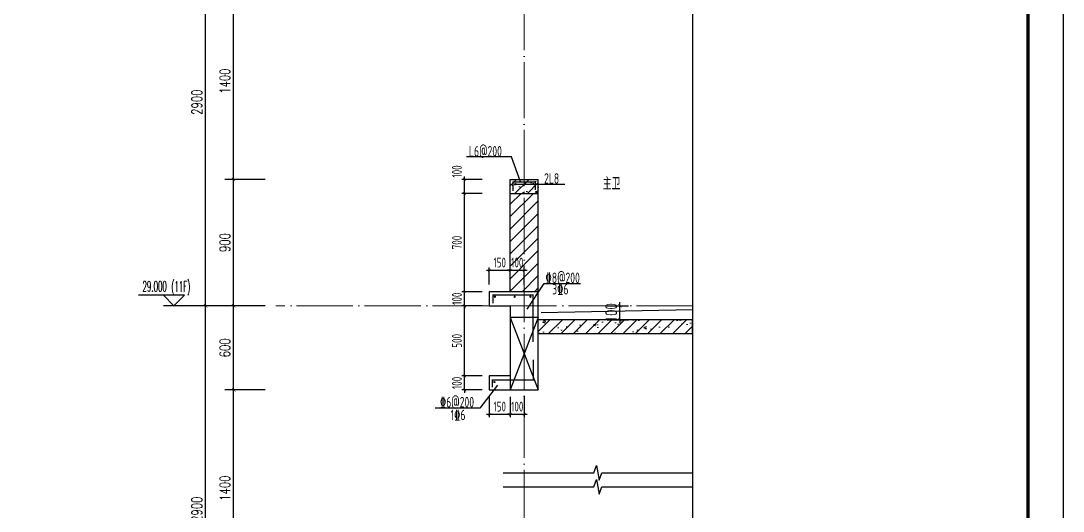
# Model space of a CAD drawing. Extents: x -461650 to 361314, y 245336 to 769729.
# Drawn here: x 284779 to 292204, y 670259 to 673752 of the extents above; entities that cross this region are included whole.
import ezdxf

# ---------------------------------------------------------------- set-up
doc = ezdxf.new("R2010")
doc.units = 0
doc.header["$LTSCALE"] = 1000
doc.linetypes.add('DOTE', pattern=[2.4200000000000004, 2, -0.2, 0.02, -0.2])
doc.layers.get('0').update_dxf_attribs({"linetype": 'CONTINUOUS'})
doc.layers.get('DEFPOINTS').update_dxf_attribs({"linetype": 'CONTINUOUS'})
for name, color, linetype in [('DIM', 2, 'CONTINUOUS'), ('DIM_ELEV', 3, 'CONTINUOUS'), ('DIM_SYMB', 3, 'CONTINUOUS'), ('PUB_DIM', 3, 'CONTINUOUS'), ('PUB_TEXT', 2, 'CONTINUOUS'), ('REIN', 6, 'CONTINUOUS'), ('S-大样-砼线', 7, 'CONTINUOUS'), ('S-引出线', 40, 'CONTINUOUS'), ('TEXT', 2, 'CONTINUOUS'), ('WALL', 5, 'CONTINUOUS'), ('yichutu', 7, 'CONTINUOUS'), ('看线', 251, 'CONTINUOUS')]:
    doc.layers.add(name, color=color, linetype=linetype)
for name, color, linetype, lineweight in [('DOTE', 19, 'DOTE', 9), ('PUB_HATCH', 8, 'CONTINUOUS', 9), ('内粉刷', 37, 'CONTINUOUS', 9), ('图框', 9, 'CONTINUOUS', 18)]:
    doc.layers.add(name, color=color, linetype=linetype, lineweight=lineweight)
doc.styles.add('_TCH_DIM', font='SIMPLEX.shx', dxfattribs={"width": 0.7, "bigfont": 'GBCBIG.shx'})
doc.styles.add('_TCH_DIM_T3', font='SIMPLEX', dxfattribs={"width": 0.7058823529411765, "bigfont": 'GBCBIG'})
doc.styles.add('DIM_FONT_T3', font='SIMPLEX', dxfattribs={"width": 0.7058823529411765, "bigfont": 'GBCBIG'})
doc.styles.add('TSSD_DIMENSION', font='Tssdeng.shx', dxfattribs={"width": 0.7, "bigfont": 'tssdchn.shx'})
doc.styles.add('TSSD_REIN', font='tssdeng.shx', dxfattribs={"width": 0.7, "height": 300, "bigfont": 'tssdchn.shx'})
doc.styles.add('w', font='tssdeng.shx', dxfattribs={"width": 0.8, "bigfont": 'tssdchn.shx'})
doc.dimstyles.new('_TCH_ARCH&&25', dxfattribs={"dimtxt": 74.375, "dimasz": 25, "dimexe": 62.5, "dimexo": 75, "dimgap": 25, "dimtad": 1, "dimdec": 0, "dimzin": 0, "dimdsep": 46, "dimtxsty": '_TCH_DIM_T3', "dimblk": 'ARCHTICK', "dimcen": 0.09, "dimclrt": 7, "dimazin": 0, "dimtfac": 1, "dimtdec": 0, "dimtix": 1, "dimtmove": 2, "dimatfit": 3, "dimldrblk": 'ARCHTICK', "dimfxl": 0, "dimtolj": 1, "dimtzin": 0, "dimarcsym": 0})
doc.dimstyles.new('TSSD_20_20', dxfattribs={"dimtxt": 60, "dimasz": 20, "dimexe": 20, "dimexo": 50, "dimgap": 20, "dimtad": 1, "dimdec": 0, "dimzin": 0, "dimdsep": 46, "dimtxsty": 'TSSD_DIMENSION', "dimblk": 'ARCHTICK', "dimblk1": 'ARCHTICK', "dimblk2": 'ARCHTICK', "dimcen": 0, "dimdle": 20, "dimclrt": 7, "dimadec": 0, "dimazin": 0, "dimtfac": 1, "dimtdec": 0, "dimtix": 1, "dimtmove": 2, "dimatfit": 3, "dimfxl": 0, "dimtolj": 1, "dimtzin": 0, "dimarcsym": 0})
pattern_1 = [(45, (0, 0), (-44.19417382415921, 44.19417382415922), []), (49.99999999999999, (0, 0), (179.3150456501884, -15.68803374564878), [18.75, -206.25]), (355, (0, 0), (-34.68783340325, 188.048033425003), [15, -165]), (100.4514, (14.94292, -1.307335), (144.6273454285054, 172.3598855152384), [15.9350475, -175.285528]), (46.18420000000002, (0, 50), (266.8102621564111, -41.37975358225452), [28.125, -309.3749999999999]), (96.6356, (22.23418625, 46.55167325), (233.6656763871758, 243.5294677251104), [23.902572, -262.92825]), (351.1842, (0, 50), (233.6654862834068, 243.5296502313311), [22.5, -247.5]), (21, (25, 37.5), (149.2267630296154, -100.6547226663347), [18.75, -206.25]), (326.0000000000001, (25, 37.5), (60.82883298039543, 181.2875112617133), [15, -165]), (71.4514, (37.43555825, 29.1120985), (210.0556571453725, 80.6326241774881), [15.9350475, -175.285528]), (37.50000000000001, (0, 0), (3.039963829322667, 83.22346345782788), [0, -163, 0, -167.5, 0, -165.625]), (7.499999999999999, (0, 0), (65.76738436053715, 98.60292797059006), [0, -95.5, 0, -159.25, 0, -63.125]), (327.5, (-55.75, 0), (133.4556090431022, -5.638717933594939), [0, -62.5, 0, -195, 0, -258.75]), (317.5, (-80.75, 0), (145.7965423355966, 25.02624558307943), [0, -81.25, 0, -129.5, 0, -183.75])]

# ---------------------------------------------------------------- blocks, each defined once
blk = doc.blocks.new('GFDDDDRG')
at = {"layer": '图框'}
blk.add_lwpolyline([(923309.7791572664, -107436.9617041193), (923309.7791572663, -159999.4617041193), (893609.7791572664, -159999.4617041193), (893609.7791572665, -107436.9617041193)], close=True, dxfattribs=at)
blk.add_lwpolyline([(923309.7791572664, -107436.9617041193), (923309.7791572663, -159999.4617041193), (893609.7791572664, -159999.4617041193), (893609.7791572665, -107436.9617041193)], close=True, dxfattribs=at)
at = {"layer": '图框', "const_width": 50}
blk.add_lwpolyline([(894109.7791572664, -159499.4617041193), (922809.7791572663, -159499.4617041193), (922809.7791572664, -108686.9617041193), (894109.7791572665, -108686.9617041193)], close=True, dxfattribs=at)
blk = doc.blocks.new('yct-1051-594-26275-14850-25-1002.0')
at = {"layer": 'yichutu', "color": 7}
blk.add_lwpolyline([(0, 0), (0, 14850), (26275, 14850), (26275, 0)], close=True, dxfattribs=at)
blk = doc.blocks.new('_ArchTick')
at = {"color": 0, "linetype": 'ByBlock', "const_width": 0.15}
blk.add_lwpolyline([(-0.5, -0.5), (0.5, 0.5)], dxfattribs=at)
blk = doc.blocks.new('*D2005')
at = {"layer": 'DEFPOINTS', "color": 0}
for p in [(910898.228396084, -114386.082387041), (911064.1882811756, -114386.082387041), (910898.228396084, -114486.0823868571)]:
    blk.add_point(p, dxfattribs=at)
at = {"layer": 'PUB_DIM', "color": 0, "lineweight": -2}
for p, q in [((910973.228396084, -114386.082387041), (911126.6882811756, -114386.082387041)), ((911064.1882811756, -114386.082387041), (911064.1882811756, -114361.082387041)), ((911064.1882811756, -114486.0823868571), (911064.1882811756, -114386.082387041)), ((910973.228396084, -114486.0823868571), (911126.6882811756, -114486.0823868571)), ((911064.1882811756, -114486.0823868571), (911064.1882811756, -114511.0823868571))]:
    blk.add_line(p, q, dxfattribs=at)
at = {"layer": 'PUB_DIM', "color": 0, "lineweight": -2, "xscale": 25, "yscale": 25, "zscale": 25}
for p, rotation in [((911064.1882811756, -114386.082387041), 270), ((911064.1882811756, -114486.0823868571), 90)]:
    blk.add_blockref('_ArchTick', p, dxfattribs=dict(at, rotation=rotation))
at = {"layer": 'PUB_DIM', "color": 7, "insert": (911002.0007811756, -114436.0823869489), "char_height": 74.375, "attachment_point": 5, "rotation": 90, "style": '_TCH_DIM_T3'}
blk.add_mtext('\\A1;100', dxfattribs=at)
blk = doc.blocks.new('*D2006')
at = {"layer": 'DEFPOINTS', "color": 0}
for p in [(909958.4352635219, -113486.0823868667), (910133.0460299711, -113486.0823868667), (910133.0460299711, -113586.0823868667)]:
    blk.add_point(p, dxfattribs=at)
at = {"layer": 'DIM', "color": 0, "lineweight": -2}
for p, q in [((910083.0460299711, -113486.0823868667), (909938.4352635219, -113486.0823868667)), ((909958.4352635219, -113606.0823868667), (909958.4352635219, -113466.0823868667)), ((910083.0460299711, -113586.0823868667), (909938.4352635219, -113586.0823868667))]:
    blk.add_line(p, q, dxfattribs=at)
at = {"layer": 'DIM', "color": 0, "lineweight": -2, "xscale": 20, "yscale": 20, "zscale": 20}
for p, rotation in [((909958.4352635219, -113486.0823868667), 90), ((909958.4352635219, -113586.0823868667), 270)]:
    blk.add_blockref('_ArchTick', p, dxfattribs=dict(at, rotation=rotation))
at = {"layer": 'DIM', "color": 7, "insert": (909903.4352635219, -113429.6336689178), "char_height": 70, "attachment_point": 5, "rotation": 90, "style": 'TSSD_DIMENSION'}
blk.add_mtext('\\A1;100', dxfattribs=at)
blk = doc.blocks.new('*D2007')
at = {"layer": 'DEFPOINTS', "color": 0}
for p in [(909958.4352635219, -114286.0825243752), (910133.0460299711, -114286.0825243752), (910133.0460299711, -114386.0825243908)]:
    blk.add_point(p, dxfattribs=at)
at = {"layer": 'DIM', "color": 0, "lineweight": -2}
for p, q in [((909958.4352635219, -114286.0825243752), (909958.4352635219, -114266.0825243752)), ((910083.0460299711, -114286.0825243752), (909938.4352635219, -114286.0825243752)), ((909958.4352635219, -114386.0825243908), (909958.4352635219, -114286.0825243752)), ((910083.0460299711, -114386.0825243908), (909938.4352635219, -114386.0825243908)), ((909958.4352635219, -114386.0825243908), (909958.4352635219, -114406.0825243908))]:
    blk.add_line(p, q, dxfattribs=at)
at = {"layer": 'DIM', "color": 0, "lineweight": -2, "xscale": 20, "yscale": 20, "zscale": 20}
for p, rotation in [((909958.4352635219, -114286.0825243752), 270), ((909958.4352635219, -114386.0825243908), 90)]:
    blk.add_blockref('_ArchTick', p, dxfattribs=dict(at, rotation=rotation))
at = {"layer": 'DIM', "color": 7, "insert": (909903.4352635219, -114336.0825243829), "char_height": 70, "attachment_point": 5, "rotation": 90, "style": 'TSSD_DIMENSION'}
blk.add_mtext('\\A1;100', dxfattribs=at)
blk = doc.blocks.new('*D2008')
at = {"layer": 'DEFPOINTS', "color": 0}
for p in [(909958.4352635219, -114386.0825243908), (910133.0460299711, -114386.0825243908), (910133.0460299711, -114886.0825243908)]:
    blk.add_point(p, dxfattribs=at)
at = {"layer": 'DIM', "color": 0, "lineweight": -2}
for p, q in [((910083.0460299711, -114386.0825243908), (909938.4352635219, -114386.0825243908)), ((909958.4352635219, -114906.0825243908), (909958.4352635219, -114366.0825243908)), ((910083.0460299711, -114886.0825243908), (909938.4352635219, -114886.0825243908))]:
    blk.add_line(p, q, dxfattribs=at)
at = {"layer": 'DIM', "color": 0, "lineweight": -2, "xscale": 20, "yscale": 20, "zscale": 20}
for p, rotation in [((909958.4352635219, -114386.0825243908), 90), ((909958.4352635219, -114886.0825243908), 270)]:
    blk.add_blockref('_ArchTick', p, dxfattribs=dict(at, rotation=rotation))
at = {"layer": 'DIM', "color": 7, "insert": (909903.4352635219, -114636.0825243907), "char_height": 70, "attachment_point": 5, "rotation": 90, "style": 'TSSD_DIMENSION'}
blk.add_mtext('\\A1;500', dxfattribs=at)
blk = doc.blocks.new('*D2009')
at = {"layer": 'DEFPOINTS', "color": 0}
for p in [(909958.4352635219, -114886.0825243908), (910133.0460299711, -114886.0825243908), (910133.0460299711, -114986.0825243907)]:
    blk.add_point(p, dxfattribs=at)
at = {"layer": 'DIM', "color": 0, "lineweight": -2}
for p, q in [((910083.0460299711, -114886.0825243908), (909938.4352635219, -114886.0825243908)), ((909958.4352635219, -114886.0825243908), (909958.4352635219, -114866.0825243908)), ((909958.4352635219, -114986.0825243907), (909958.4352635219, -114886.0825243908)), ((910083.0460299711, -114986.0825243907), (909938.4352635219, -114986.0825243907)), ((909958.4352635219, -114986.0825243907), (909958.4352635219, -115006.0825243907))]:
    blk.add_line(p, q, dxfattribs=at)
at = {"layer": 'DIM', "color": 0, "lineweight": -2, "xscale": 20, "yscale": 20, "zscale": 20}
for p, rotation in [((909958.4352635219, -114886.0825243908), 270), ((909958.4352635219, -114986.0825243907), 90)]:
    blk.add_blockref('_ArchTick', p, dxfattribs=dict(at, rotation=rotation))
at = {"layer": 'DIM', "color": 7, "insert": (909903.4352635219, -114936.0825243906), "char_height": 70, "attachment_point": 5, "rotation": 90, "style": 'TSSD_DIMENSION'}
blk.add_mtext('\\A1;100', dxfattribs=at)
blk = doc.blocks.new('*D2010')
at = {"layer": 'DEFPOINTS', "color": 0}
for p in [(910133.0460299711, -114986.0825243871), (910283.0460299696, -114986.08252439), (910283.0460299696, -115159.7932143431)]:
    blk.add_point(p, dxfattribs=at)
at = {"layer": 'DIM', "color": 0, "lineweight": -2}
for p, q in [((910133.0460299711, -115036.0825243871), (910133.0460299711, -115179.7932143431)), ((910283.0460299696, -115036.08252439), (910283.0460299696, -115179.7932143431)), ((910113.0460299711, -115159.7932143431), (910303.0460299696, -115159.7932143431))]:
    blk.add_line(p, q, dxfattribs=at)
at = {"layer": 'DIM', "color": 0, "lineweight": -2, "xscale": 20, "yscale": 20, "zscale": 20, "rotation": 180}
blk.add_blockref('_ArchTick', (910133.0460299711, -115159.7932143431), dxfattribs=at)
at = {"layer": 'DIM', "color": 0, "lineweight": -2, "xscale": 20, "yscale": 20, "zscale": 20}
blk.add_blockref('_ArchTick', (910283.0460299696, -115159.7932143431), dxfattribs=at)
at = {"layer": 'DIM', "color": 7, "insert": (910208.0460299703, -115104.7932143431), "char_height": 70, "attachment_point": 5, "style": 'TSSD_DIMENSION'}
blk.add_mtext('\\A1;150', dxfattribs=at)
blk = doc.blocks.new('*D2011')
at = {"layer": 'DEFPOINTS', "color": 0}
for p in [(910283.0460299696, -114986.08252439), (910383.0460232922, -114986.0825243919), (910383.0460232922, -115159.7932143455)]:
    blk.add_point(p, dxfattribs=at)
at = {"layer": 'DIM', "color": 0, "lineweight": -2}
for p, q in [((910283.0460299696, -115036.08252439), (910283.0460299696, -115179.7932143455)), ((910383.0460232922, -115036.0825243919), (910383.0460232922, -115179.7932143455)), ((910283.0460299696, -115159.7932143455), (910263.0460299696, -115159.7932143455)), ((910283.0460299696, -115159.7932143455), (910383.0460232922, -115159.7932143455)), ((910383.0460232922, -115159.7932143455), (910403.0460232922, -115159.7932143455))]:
    blk.add_line(p, q, dxfattribs=at)
at = {"layer": 'DIM', "color": 0, "lineweight": -2, "xscale": 20, "yscale": 20, "zscale": 20}
blk.add_blockref('_ArchTick', (910283.0460299696, -115159.7932143455), dxfattribs=at)
at = {"layer": 'DIM', "color": 0, "lineweight": -2, "xscale": 20, "yscale": 20, "zscale": 20, "rotation": 180}
blk.add_blockref('_ArchTick', (910383.0460232922, -115159.7932143455), dxfattribs=at)
at = {"layer": 'DIM', "color": 7, "insert": (910333.0460266309, -115104.7932143455), "char_height": 70, "attachment_point": 5, "style": 'TSSD_DIMENSION'}
blk.add_mtext('\\A1;100', dxfattribs=at)
blk = doc.blocks.new('*D2012')
at = {"layer": 'DEFPOINTS', "color": 0}
for p in [(910283.0460299663, -114133.7331786214), (910133.0460299368, -114286.0566567279), (910283.0460299663, -114286.0566567308)]:
    blk.add_point(p, dxfattribs=at)
at = {"layer": 'DIM', "color": 0, "lineweight": -2}
for p, q in [((910133.0460299368, -114236.0566567279), (910133.0460299368, -114113.7331786214)), ((910283.0460299663, -114236.0566567308), (910283.0460299663, -114113.7331786214)), ((910113.0460299368, -114133.7331786214), (910303.0460299663, -114133.7331786214))]:
    blk.add_line(p, q, dxfattribs=at)
at = {"layer": 'DIM', "color": 0, "lineweight": -2, "xscale": 20, "yscale": 20, "zscale": 20, "rotation": 180}
blk.add_blockref('_ArchTick', (910133.0460299368, -114133.7331786214), dxfattribs=at)
at = {"layer": 'DIM', "color": 0, "lineweight": -2, "xscale": 20, "yscale": 20, "zscale": 20}
blk.add_blockref('_ArchTick', (910283.0460299663, -114133.7331786214), dxfattribs=at)
at = {"layer": 'DIM', "color": 7, "insert": (910208.0460299515, -114078.7331786214), "char_height": 70, "attachment_point": 5, "style": 'TSSD_DIMENSION'}
blk.add_mtext('\\A1;150', dxfattribs=at)
blk = doc.blocks.new('*D2013')
at = {"layer": 'DEFPOINTS', "color": 0}
for p in [(910383.0460232887, -114133.7331786237), (910283.0460299663, -114286.0566567308), (910383.0460232887, -114286.0566567327)]:
    blk.add_point(p, dxfattribs=at)
at = {"layer": 'DIM', "color": 0, "lineweight": -2}
for p, q in [((910283.0460299663, -114236.0566567308), (910283.0460299663, -114113.7331786237)), ((910383.0460232887, -114236.0566567327), (910383.0460232887, -114113.7331786237)), ((910283.0460299663, -114133.7331786237), (910263.0460299663, -114133.7331786237)), ((910283.0460299663, -114133.7331786237), (910383.0460232887, -114133.7331786237)), ((910383.0460232887, -114133.7331786237), (910403.0460232887, -114133.7331786237))]:
    blk.add_line(p, q, dxfattribs=at)
at = {"layer": 'DIM', "color": 0, "lineweight": -2, "xscale": 20, "yscale": 20, "zscale": 20}
blk.add_blockref('_ArchTick', (910283.0460299663, -114133.7331786237), dxfattribs=at)
at = {"layer": 'DIM', "color": 0, "lineweight": -2, "xscale": 20, "yscale": 20, "zscale": 20, "rotation": 180}
blk.add_blockref('_ArchTick', (910383.0460232887, -114133.7331786237), dxfattribs=at)
at = {"layer": 'DIM', "color": 7, "insert": (910333.0460266275, -114078.7331786237), "char_height": 70, "attachment_point": 5, "style": 'TSSD_DIMENSION'}
blk.add_mtext('\\A1;100', dxfattribs=at)
blk = doc.blocks.new('*D2014')
at = {"layer": 'DEFPOINTS', "color": 0}
for p in [(909958.4352635219, -113586.0823868667), (910133.0460299711, -113586.0823868667), (910133.0460299711, -114286.0825243752)]:
    blk.add_point(p, dxfattribs=at)
at = {"layer": 'DIM', "color": 0, "lineweight": -2}
for p, q in [((910083.0460299711, -113586.0823868667), (909938.4352635219, -113586.0823868667)), ((909958.4352635219, -114306.0825243752), (909958.4352635219, -113566.0823868667)), ((910083.0460299711, -114286.0825243752), (909938.4352635219, -114286.0825243752))]:
    blk.add_line(p, q, dxfattribs=at)
at = {"layer": 'DIM', "color": 0, "lineweight": -2, "xscale": 20, "yscale": 20, "zscale": 20}
for p, rotation in [((909958.4352635219, -113586.0823868667), 90), ((909958.4352635219, -114286.0825243752), 270)]:
    blk.add_blockref('_ArchTick', p, dxfattribs=dict(at, rotation=rotation))
at = {"layer": 'DIM', "color": 7, "insert": (909903.4352635219, -113936.0824556208), "char_height": 70, "attachment_point": 5, "rotation": 90, "style": 'TSSD_DIMENSION'}
blk.add_mtext('\\A1;700', dxfattribs=at)
blk = doc.blocks.new('*D856')
at = {"layer": 'DEFPOINTS', "color": 0}
for p in [(286294.7932658267, 671122.9823090126), (286594.7932658474, 671122.9823090126), (286594.7932658474, 669722.9824465464)]:
    blk.add_point(p, dxfattribs=at)
at = {"layer": 'PUB_DIM', "color": 0, "lineweight": -2}
for p, q in [((286519.7932658474, 671122.9823090126), (286232.2932658267, 671122.9823090126)), ((286294.7932658267, 669722.9824465464), (286294.7932658267, 671122.9823090126)), ((286519.7932658474, 669722.9824465464), (286232.2932658267, 669722.9824465464))]:
    blk.add_line(p, q, dxfattribs=at)
at = {"layer": 'PUB_DIM', "color": 0, "lineweight": -2, "xscale": 25, "yscale": 25, "zscale": 25}
for p, rotation in [((286294.7932658267, 671122.9823090126), 90), ((286294.7932658267, 669722.9824465464), 270)]:
    blk.add_blockref('_ArchTick', p, dxfattribs=dict(at, rotation=rotation))
at = {"layer": 'PUB_DIM', "color": 7, "insert": (286232.6057658265, 670422.9823777797), "char_height": 74.375, "attachment_point": 5, "rotation": 90, "style": '_TCH_DIM_T3'}
blk.add_mtext('\\A1;1400', dxfattribs=at)
blk = doc.blocks.new('*D857')
at = {"layer": 'DEFPOINTS', "color": 0}
for p in [(286294.7932658267, 671722.9823090261), (286594.7932658474, 671722.9823090261), (286594.7932658474, 671122.9823090126)]:
    blk.add_point(p, dxfattribs=at)
at = {"layer": 'PUB_DIM', "color": 0, "lineweight": -2}
for p, q in [((286519.7932658474, 671722.9823090261), (286232.2932658267, 671722.9823090261)), ((286294.7932658267, 671122.9823090126), (286294.7932658267, 671722.9823090261)), ((286519.7932658474, 671122.9823090126), (286232.2932658267, 671122.9823090126))]:
    blk.add_line(p, q, dxfattribs=at)
at = {"layer": 'PUB_DIM', "color": 0, "lineweight": -2, "xscale": 25, "yscale": 25, "zscale": 25}
for p, rotation in [((286294.7932658267, 671722.9823090261), 90), ((286294.7932658267, 671122.9823090126), 270)]:
    blk.add_blockref('_ArchTick', p, dxfattribs=dict(at, rotation=rotation))
at = {"layer": 'PUB_DIM', "color": 7, "insert": (286232.6057658265, 671422.9823090194), "char_height": 74.375, "attachment_point": 5, "rotation": 90, "style": '_TCH_DIM_T3'}
blk.add_mtext('\\A1;600', dxfattribs=at)
blk = doc.blocks.new('*D858')
at = {"layer": 'DEFPOINTS', "color": 0}
for p in [(286294.7932658267, 672622.9824465469), (286594.7932658474, 672622.9824465469), (286594.7932658474, 671722.9823090261)]:
    blk.add_point(p, dxfattribs=at)
at = {"layer": 'PUB_DIM', "color": 0, "lineweight": -2}
for p, q in [((286519.7932658474, 672622.9824465469), (286232.2932658267, 672622.9824465469)), ((286294.7932658267, 671722.9823090261), (286294.7932658267, 672622.9824465469)), ((286519.7932658474, 671722.9823090261), (286232.2932658267, 671722.9823090261))]:
    blk.add_line(p, q, dxfattribs=at)
at = {"layer": 'PUB_DIM', "color": 0, "lineweight": -2, "xscale": 25, "yscale": 25, "zscale": 25}
for p, rotation in [((286294.7932658267, 672622.9824465469), 90), ((286294.7932658267, 671722.9823090261), 270)]:
    blk.add_blockref('_ArchTick', p, dxfattribs=dict(at, rotation=rotation))
at = {"layer": 'PUB_DIM', "color": 7, "insert": (286232.6057658265, 672172.9823777867), "char_height": 74.375, "attachment_point": 5, "rotation": 90, "style": '_TCH_DIM_T3'}
blk.add_mtext('\\A1;900', dxfattribs=at)
blk = doc.blocks.new('*D859')
at = {"layer": 'DEFPOINTS', "color": 0}
for p in [(286294.7932658267, 674022.974174811), (286594.7932658474, 674022.974174811), (286594.7932658474, 672622.9824465469)]:
    blk.add_point(p, dxfattribs=at)
at = {"layer": 'PUB_DIM', "color": 0, "lineweight": -2}
for p, q in [((286519.7932658474, 674022.974174811), (286232.2932658267, 674022.974174811)), ((286294.7932658267, 672622.9824465469), (286294.7932658267, 674022.974174811)), ((286519.7932658474, 672622.9824465469), (286232.2932658267, 672622.9824465469))]:
    blk.add_line(p, q, dxfattribs=at)
at = {"layer": 'PUB_DIM', "color": 0, "lineweight": -2, "xscale": 25, "yscale": 25, "zscale": 25}
for p, rotation in [((286294.7932658267, 674022.974174811), 90), ((286294.7932658267, 672622.9824465469), 270)]:
    blk.add_blockref('_ArchTick', p, dxfattribs=dict(at, rotation=rotation))
at = {"layer": 'PUB_DIM', "color": 7, "insert": (286232.6057658265, 673322.9783106791), "char_height": 74.375, "attachment_point": 5, "rotation": 90, "style": '_TCH_DIM_T3'}
blk.add_mtext('\\A1;1400', dxfattribs=at)
blk = doc.blocks.new('*D866')
at = {"layer": 'DEFPOINTS', "color": 0}
for p in [(286094.7932658222, 671722.982309026), (286594.7932658474, 671722.982309026), (286594.7932658474, 668822.9823090257)]:
    blk.add_point(p, dxfattribs=at)
at = {"layer": 'PUB_DIM', "color": 0, "lineweight": -2}
for p, q in [((286519.7932658474, 671722.982309026), (286032.2932658222, 671722.982309026)), ((286094.7932658222, 668822.9823090257), (286094.7932658222, 671722.982309026)), ((286519.7932658474, 668822.9823090257), (286032.2932658222, 668822.9823090257))]:
    blk.add_line(p, q, dxfattribs=at)
at = {"layer": 'PUB_DIM', "color": 0, "lineweight": -2, "xscale": 25, "yscale": 25, "zscale": 25}
for p, rotation in [((286094.7932658222, 671722.982309026), 90), ((286094.7932658222, 668822.9823090257), 270)]:
    blk.add_blockref('_ArchTick', p, dxfattribs=dict(at, rotation=rotation))
at = {"layer": 'PUB_DIM', "color": 7, "insert": (286032.6057658221, 670272.982309026), "char_height": 74.375, "attachment_point": 5, "rotation": 90, "style": '_TCH_DIM_T3'}
blk.add_mtext('\\A1;2900', dxfattribs=at)
blk = doc.blocks.new('*D867')
at = {"layer": 'DEFPOINTS', "color": 0}
for p in [(286094.7932658222, 674622.982309026), (286594.7932658474, 674622.982309026), (286594.7932658474, 671722.982309026)]:
    blk.add_point(p, dxfattribs=at)
at = {"layer": 'PUB_DIM', "color": 0, "lineweight": -2}
for p, q in [((286519.7932658474, 674622.982309026), (286032.2932658222, 674622.982309026)), ((286094.7932658222, 671722.982309026), (286094.7932658222, 674622.982309026)), ((286519.7932658474, 671722.982309026), (286032.2932658222, 671722.982309026))]:
    blk.add_line(p, q, dxfattribs=at)
at = {"layer": 'PUB_DIM', "color": 0, "lineweight": -2, "xscale": 25, "yscale": 25, "zscale": 25}
for p, rotation in [((286094.7932658222, 674622.982309026), 90), ((286094.7932658222, 671722.982309026), 270)]:
    blk.add_blockref('_ArchTick', p, dxfattribs=dict(at, rotation=rotation))
at = {"layer": 'PUB_DIM', "color": 7, "insert": (286032.6057658221, 673172.9823090261), "char_height": 74.375, "attachment_point": 5, "rotation": 90, "style": '_TCH_DIM_T3'}
blk.add_mtext('\\A1;2900', dxfattribs=at)
blk = doc.blocks.new('20210809.02282059')
at = {"layer": 'REIN', "const_width": 9}
blk.add_lwpolyline([(87484.17413905729, 66580.93723980524), (87484.17413905729, 66644.7473179046), (87644.05902665015, 66644.7473179046), (87644.05902665015, 66586.78243779903)], dxfattribs=at)
at = {"layer": 'REIN', "const_width": 8}
for points in [[(87497.66146427253, 66629.68552062381, 1), (87505.66146427253, 66629.68552062381, 1)], [(87625.09821334062, 66629.68552062381, 1), (87633.09821334062, 66629.68552062381, 1)]]:
    blk.add_lwpolyline(points, format="xyb", close=True, dxfattribs=at)
at = {"layer": 'S-引出线'}
for p, q in [((87474.5888281595, 66823.76058760582), (87154.50981688779, 66823.76058760582)), ((87538.80876634456, 66644.7473179046), (87474.5888281595, 66823.76058760582)), ((87501.66146427253, 66629.68552062381), (87853.2882327484, 66629.68552062381))]:
    blk.add_line(p, q, dxfattribs=at)
at = {"layer": 'TEXT', "style": 'w', "width": 0.7}
for s, p in [('L6@200', (87171.47256206069, 66825.93027499522)), ('2L8', (87706.15828353167, 66632.06966891466))]:
    blk.add_text(s, height=75, rotation=1.867629851175362e-07, dxfattribs=at).set_placement(p)
blk = doc.blocks.new('A$C124E38C7')
at = {"layer": 'REIN'}
for points in [[(411.3491916419007, 827.6198026949423, 9, 9, 0), (411.3491916419007, 885.7864124497282, 9, 9, 0), (697.136046927888, 885.7864124497282, 9, 9, 0), (697.136046927888, 551.0904451996903, 9, 9, 0)], [(407.7055343370885, 227.9407258796855, 9, 9, 0), (407.7055343370885, 280.9011473031132, 9, 9, 0), (700.087186511606, 280.9011473031132, 9, 9, 0), (700.087186511606, 425.2876792717143, 9, 9, 0)]]:
    blk.add_lwpolyline(points, format="xyseb", dxfattribs=at)
at = {"layer": 'REIN', "const_width": 8}
for points in [[(421.8327268124558, 873.5427987211733, 1), (429.8327268124558, 873.5427987211733, 1)], [(562.2868298138492, 873.5427987211733, 1), (570.2868298138492, 873.5427987211733, 1)], [(674.8765359376557, 873.5427987211733, 1), (682.8765359376557, 873.5427987211733, 1)], [(418.3428307138383, 266.0767502083327, 1), (426.3428307138383, 266.0767502083327, 1)]]:
    blk.add_lwpolyline(points, format="xyb", close=True, dxfattribs=at)
at = {"layer": 'S-大样-砼线'}
for p, q in [((534.9131775260903, 724.9081133130239), (734.9131767665967, 209.8477938786382)), ((734.9161242698319, 724.9081133109867), (534.9161258917302, 209.8477938691503))]:
    blk.add_line(p, q, dxfattribs=at)
blk.add_lwpolyline([(734.9131833887659, 724.9081133072614), (534.9131775260903, 724.9081133072614), (534.913177951239, 209.8477938728756), (734.9131838129833, 209.8477938728756)], close=True, dxfattribs=at)
at = {"layer": 'S-引出线'}
for points in [[(655.4759675925598, 786.1005740879918), (777.7402859008871, 968.3219862158294), (1034.716379232705, 968.3219862158294)], [(445.2635719589889, 242.7101313573658), (318.597527531907, 79.6172117459937), (0.007638059556484222, 79.6172117459937)]]:
    blk.add_lwpolyline(points, dxfattribs=at)
at = {"layer": 'TEXT', "style": 'TSSD_REIN', "width": 0.7}
for s, p in [('%%1328@200', (785.8780742259696, 970.9405861510313)), ('3%%1326', (833.783343960531, 890.0683411068167)), ('%%1326@200', (33.9313798728399, 85.49755562626524)), ('1%%1326', (110.1330228815787, -5.766491179412697))]:
    blk.add_text(s, height=75, rotation=1.867629851175362e-07, dxfattribs=at).set_placement(p)
blk = doc.blocks.new('GHFHFHTFDFS')
at = {"layer": 'PUB_HATCH'}
h = blk.add_hatch(dxfattribs=at)
h.set_pattern_fill('钢筋混凝土', color=256, scale=25, style=0)
h.set_pattern_definition(pattern_1)
h.paths.add_polyline_path([(910483.0460299271, -113586.0823868667), (910483.0460299271, -113486.0823868667), (910283.0460299271, -113486.0823868667), (910283.0460299271, -113586.0823868667)])
h = blk.add_hatch(dxfattribs=at)
h.set_pattern_fill('普通砖', color=256, scale=25, style=0)
h.set_pattern_definition([(45, (0, 44.8778375), (-44.19419150182874, 44.19419150182875), [])])
h.paths.add_polyline_path([(910483.0460232225, -114286.0823868666), (910483.0460232225, -113586.0823868667), (910283.0460232225, -113586.0823868667), (910283.0460232225, -114286.0823868666)])
h = blk.add_hatch(dxfattribs=at)
h.set_pattern_fill('钢筋混凝土', color=256, scale=25, style=0)
h.set_pattern_definition(pattern_1)
h.paths.add_polyline_path([(910483.0460278066, -114486.0823868664), (910483.0460266554, -114586.0823868664), (911581.5709424494, -114586.082386862), (911581.570942449, -114486.082386862)])
at = {"layer": 'WALL'}
for p, q in [((910283.0460299271, -113586.0823868667), (910283.0460299271, -113486.0823868667)), ((910283.0460299271, -113486.0823868667), (910483.0460299271, -113486.0823868667)), ((910483.0460299271, -113586.0823868667), (910483.0460299271, -113486.0823868667)), ((910283.0460232225, -114286.0823868666), (910283.0460232225, -113586.0823868667)), ((910283.0460299271, -113586.0823868667), (910483.0460299271, -113586.0823868667)), ((910483.0460232225, -114286.0823868666), (910483.0460232225, -113586.0823868667)), ((910483.0460301089, -114286.0825243875), (910133.046029971, -114286.0825243875)), ((910133.046029971, -114286.0825243875), (910133.046029971, -114386.0825243872)), ((910483.0460277906, -114486.0823868618), (910483.0460301089, -114286.0825243875)), ((910133.046029971, -114386.0825243872), (910283.046029971, -114386.0825243875)), ((910283.046029971, -114386.0825243875), (910283.046029971, -114886.0825243871)), ((911581.570942449, -114486.082386862), (910483.0460277906, -114486.082386861)), ((911581.5709424494, -114586.082386862), (911581.570942449, -114486.082386862)), ((910483.0460220507, -114986.0825243866), (910483.0460266393, -114586.08238687)), ((911581.5709424494, -114586.082386862), (910483.0460266394, -114586.0823868655)), ((910283.046029971, -114886.0825243871), (910133.046029971, -114886.0825243871)), ((910133.046029971, -114886.0825243871), (910133.046029971, -114986.0825243871)), ((910133.046029971, -114986.0825243871), (910483.0460220507, -114986.0825243866))]:
    blk.add_line(p, q, dxfattribs=at)
at = {"layer": '看线', "color": 32}
blk.add_lwpolyline([(911581.570942449, -114416.0823868628), (910503.0460294228, -114436.0713298054)], dxfattribs=at)
at = {"layer": 'PUB_TEXT', "style": 'DIM_FONT_T3', "width": 0.7058823529411765}
blk.add_text('主卫', height=89.36170212765958, dxfattribs=at).set_placement((910942.2641251077, -113560.4594087485))
at = {"layer": 'DIM'}
dim = blk.add_linear_dim(base=(909958.4352635219, -113486.0823868667), p1=(910133.0460299711, -113586.0823868667), p2=(910133.0460299711, -113486.0823868667), angle=90, dimstyle='TSSD_20_20', override={"dimtxt": 70}, dxfattribs=at)
dim.commit()
dim.dimension.update_dxf_attribs({"geometry": '*D2006', "text_midpoint": (909903.4352635219, -113429.6336689178), "dimtype": 161})
for p1, p2, distance, picture, middle in [((910133.0460299711, -114286.0825243752), (910133.0460299711, -113586.0823868667), 174.6107664492447, '*D2014', (909903.4352635219, -113936.0824556208)), ((910133.0460299368, -114286.0566567279), (910283.0460299663, -114286.0566567308), 152.32347810939245, '*D2012', (910208.0460299515, -114078.7331786214)), ((910283.0460299663, -114286.0566567308), (910383.0460232887, -114286.0566567327), 152.32347810899955, '*D2013', (910333.0460266275, -114078.7331786237)), ((910133.0460299711, -114386.0825243908), (910133.0460299711, -114286.0825243752), 174.6107664492447, '*D2007', (909903.4352635219, -114336.0825243829)), ((910133.0460299711, -114886.0825243908), (910133.0460299711, -114386.0825243908), 174.6107664492447, '*D2008', (909903.4352635219, -114636.0825243907)), ((910133.0460299711, -114986.0825243907), (910133.0460299711, -114886.0825243908), 174.6107664492447, '*D2009', (909903.4352635219, -114936.0825243906)), ((910133.0460299711, -114986.0825243871), (910283.0460299696, -114986.08252439), -173.7106899530918, '*D2010', (910208.0460299703, -115104.7932143431)), ((910283.0460299696, -114986.08252439), (910383.0460232922, -114986.0825243919), -173.7106899536011, '*D2011', (910333.0460266309, -115104.7932143455))]:
    dim = blk.add_aligned_dim(p1=p1, p2=p2, distance=distance, dimstyle='TSSD_20_20', override={"dimtxt": 70}, dxfattribs=at)
    dim.commit()
    dim.dimension.update_dxf_attribs({"geometry": picture, "text_midpoint": middle})
at = {"layer": 'PUB_DIM'}
dim = blk.add_aligned_dim(p1=(910898.228396084, -114486.0823868571), p2=(910898.228396084, -114386.082387041), distance=-165.95988509152085, dimstyle='_TCH_ARCH&&25', dxfattribs=at)
dim.commit()
dim.dimension.update_dxf_attribs({"geometry": '*D2005', "text_midpoint": (911002.0007811756, -114436.0823869489)})

msp = doc.modelspace()

# ---------------------------------------------------------------- linework, layer by layer
at = {"layer": 'DIM_ELEV'}
for p, q in [((285944.7932658208, 671797.9823090258), (285616.7932658208, 671797.9823090258)), ((285869.7932658208, 671722.9823090258), (285794.7932658208, 671797.9823090258)), ((285869.7932658208, 671722.9823090258), (285944.7932658208, 671797.9823090258)), ((286294.7932658265, 671722.9823090258), (285794.7932658208, 671722.9823090258))]:
    msp.add_line(p, q, dxfattribs=at)
at = {"layer": 'DIM_SYMB'}
msp.add_lwpolyline([(289563.5123421542, 676102.9823090201), (289563.5123421537, 667441.10616422), (289616.0123421537, 667421.997726921), (289511.0123421537, 667403.4833939467), (289563.5123421537, 667384.85616422), (289563.5123421532, 658722.9800194199)], dxfattribs=at)
at = {"layer": 'DIM_SYMB', "color": 5}
for points in [[(288214.9874296318, 670532.9285912138), (288861.1248858928, 670532.9285912137), (288880.2333231919, 670585.4285912137), (288898.7476561662, 670480.4285912137), (288917.3748858928, 670532.9285912137), (289563.5123421539, 670532.9285912137)], [(288214.9874296318, 670432.9285912138), (288861.1248858928, 670432.9285912137), (288880.2333231919, 670485.4285912137), (288898.7476561662, 670380.4285912137), (288917.3748858928, 670432.9285912137), (289563.5123421539, 670432.9285912137)]]:
    msp.add_lwpolyline(points, dxfattribs=at)
at = {"layer": 'DOTE', "color": 1, "linetype": 'DOTE', "ltscale": 0.2}
for p, q in [((288364.9874229276, 659022.9800194199), (288364.9874229272, 676702.9823090198)), ((289563.5123421539, 671722.9823090261), (286594.7932658474, 671722.9823090261))]:
    msp.add_line(p, q, dxfattribs=at)

# ---------------------------------------------------------------- block references
at = {"xscale": 0.5, "yscale": 0.5, "zscale": 0.5}
msp.add_blockref('GFDDDDRG', (-169451.0362156018, 734849.487923616), dxfattribs=at)
msp.add_blockref('GHFHFHTFDFS', (-622018.0586002953, 786109.0648334136))
at = {"layer": 'REIN'}
msp.add_blockref('20210809.02282059', (200799.8046356704, 605959.875682452), dxfattribs=at)
at = {"layer": 'yichutu', "rotation": 270}
msp.add_blockref('yct-1051-594-26275-14850-25-1002.0', (277353.8533630314, 681131.0070715563), dxfattribs=at)
at = {"layer": '内粉刷'}
msp.add_blockref('A$C124E38C7', (287730.0742379423, 670913.1345327606), dxfattribs=at)

# ---------------------------------------------------------------- texts
at = {"layer": 'PUB_TEXT', "style": '_TCH_DIM', "width": 0.4941176470588236}
for s, p in [('29.000', (285645.6932658209, 671824.2323090258)), ('(11F)', (285851.0932658209, 671823.0073090259))]:
    msp.add_text(s, height=74.375, dxfattribs=at).set_placement(p)

# ---------------------------------------------------------------- dimensions: what is measured, and where the dimension line sits
at = {"layer": 'PUB_DIM'}
for p1, p2, distance, picture, middle in [((286594.7932658474, 671722.982309026), (286594.7932658474, 674622.982309026), 500.0000000251457, '*D867', (286032.6057658221, 673172.9823090261)), ((286594.7932658474, 672622.9824465469), (286594.7932658474, 674022.974174811), 300.0000000206637, '*D859', (286232.6057658265, 673322.9783106791)), ((286594.7932658474, 671722.9823090261), (286594.7932658474, 672622.9824465469), 300.0000000206637, '*D858', (286232.6057658265, 672172.9823777867)), ((286594.7932658474, 668822.9823090257), (286594.7932658474, 671722.982309026), 500.0000000251457, '*D866', (286032.6057658221, 670272.982309026)), ((286594.7932658474, 671122.9823090126), (286594.7932658474, 671722.9823090261), 300.0000000206637, '*D857', (286232.6057658265, 671422.9823090194)), ((286594.7932658474, 669722.9824465464), (286594.7932658474, 671122.9823090126), 300.0000000206637, '*D856', (286232.6057658265, 670422.9823777797))]:
    dim = msp.add_aligned_dim(p1=p1, p2=p2, distance=distance, dimstyle='_TCH_ARCH&&25', dxfattribs=at)
    dim.commit()
    dim.dimension.update_dxf_attribs({"geometry": picture, "text_midpoint": middle})

doc.saveas('drawing.dxf')
